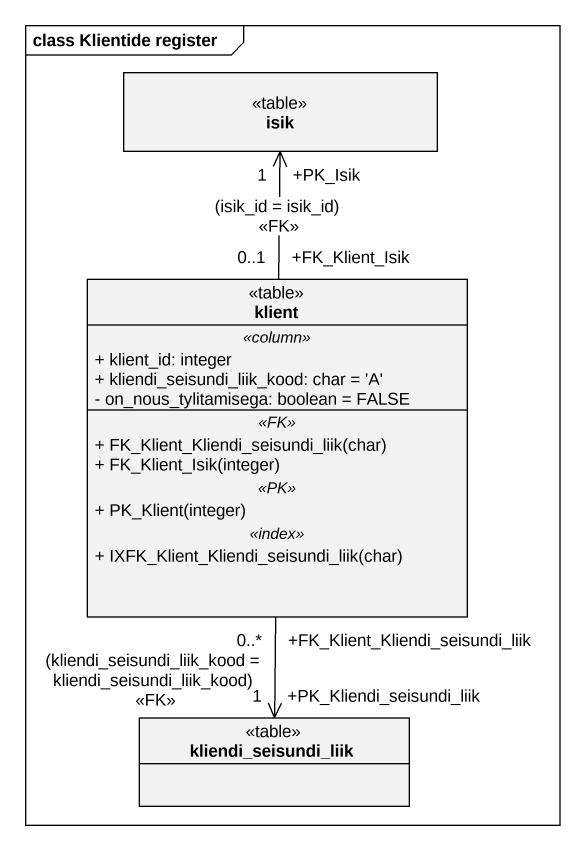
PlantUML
@startuml
mainframe class Klientide register
hide circle
hide empty members
skinparam classAttributeIconSize 0
class isik <<table>>
class klient <<table>> {
  .. <<column>> ..
  + klient_id: integer
  + kliendi_seisundi_liik_kood: char = 'A'
  - on_nous_tylitamisega: boolean = FALSE
  .. <<FK>> ..
  + FK_Klient_Kliendi_seisundi_liik(char)
  + FK_Klient_Isik(integer)
  .. <<PK>> ..
  + PK_Klient(integer)
  .. <<index>> ..
  + IXFK_Klient_Kliendi_seisundi_liik(char)
}
class kliendi_seisundi_liik <<table>>
klient "+FK_Klient_Isik\n0..1" -up-> "+PK_Isik\n1" isik : (isik_id = isik_id)\n<<FK>>
klient "+FK_Klient_Kliendi_seisundi_liik\n0..*" --> "+PK_Kliendi_seisundi_liik\n1" kliendi_seisundi_liik : (kliendi_seisundi_liik_kood = kliendi_seisundi_liik_kood)\n<<FK>>
@enduml
